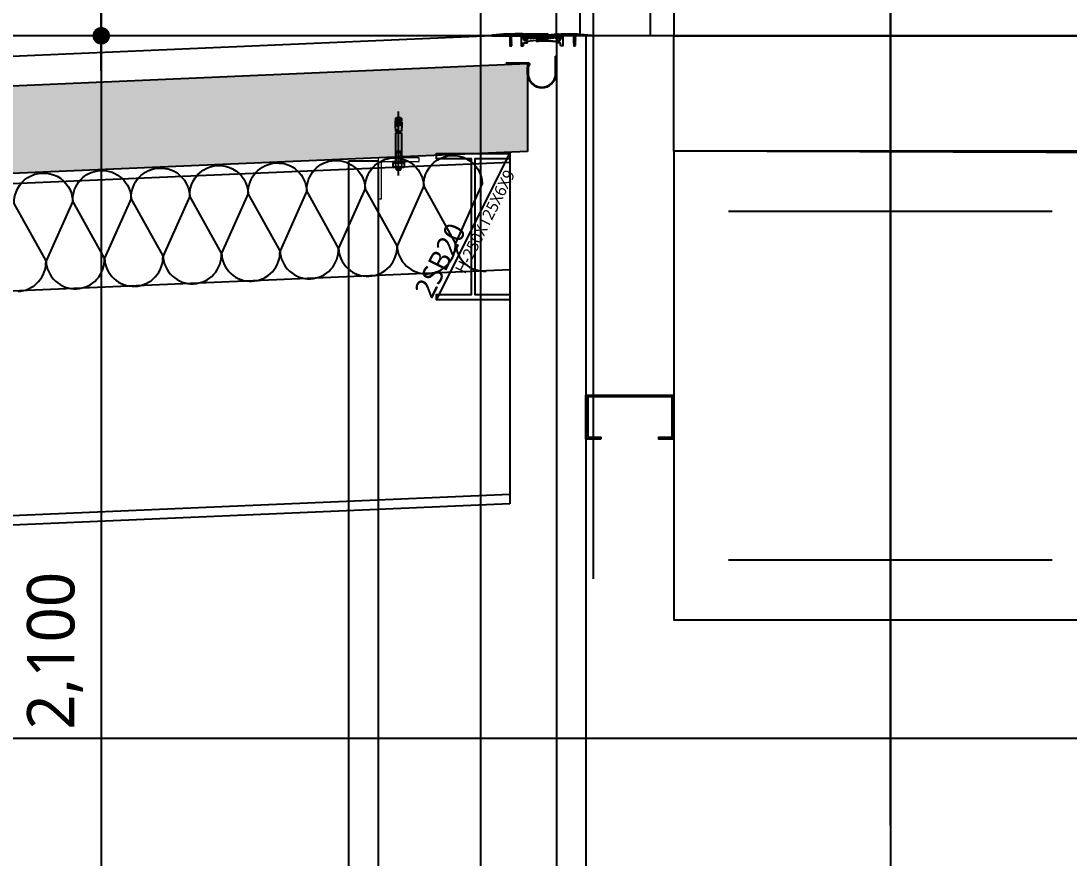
# Model space of a CAD drawing. Header units: millimetres. Extents: x 0 to 672800, y 0 to 118800.
# Drawn here: x 279965 to 281755, y 77291 to 78720 of the extents above; entities that cross this region are included whole.
import ezdxf
from ezdxf.enums import TextEntityAlignment as Align
from ezdxf.xclip import XClip

# ---------------------------------------------------------------- set-up
doc = ezdxf.new("R2010")
doc.units = ezdxf.units.MM
doc.header["$LTSCALE"] = 200
doc.header["$XCLIPFRAME"] = 0
doc.linetypes.add('CEN-GAUN', pattern=[32.2, 30, -1, 0.2, -1])
doc.linetypes.add('CENTER', pattern=[50.8, 31.75, -6.35, 6.35, -6.35])
doc.layers.get('DEFPOINTS').update_dxf_attribs({"color": 137})
for name, color, linetype in [('0-S-col', 4, 'Continuous'), ('09GIRDER', 2, 'Continuous'), ('0EJ', 7, 'Continuous'), ('A-CON', 2, 'Continuous'), ('A-DOOR-SILL', 8, 'Continuous'), ('A-FLOR-STUD', 9, 'Continuous'), ('A-KERAION', 8, 'Continuous'), ('A_FIN_EXT', 6, 'Continuous'), ('A_ME_B&N', 6, 'Continuous'), ('CEN', 1, 'CEN-GAUN'), ('DOOR', 6, 'Continuous'), ('ELE-6', 6, 'Continuous'), ('ELE-8', 8, 'Continuous'), ('HAT-253', 253, 'Continuous'), ('HAT-254', 254, 'Continuous'), ('HAT-INS', 252, 'Continuous'), ('S-253', 252, 'Continuous'), ('S-CON', 2, 'Continuous'), ('세트앙카 9.35 L75', 8, 'Continuous'), ('입면선', 9, 'Continuous'), ('중심선', 1, 'CENTER')]:
    doc.layers.add(name, color=color, linetype=linetype)
doc.layers.add('A-STL3', color=4, linetype='Continuous', lineweight=0)
doc.layers.add('check', color=61, linetype='Continuous', plot=False)
doc.styles.add('$0$스타일1', font='malgun.ttf')
doc.styles.add('스타일1', font='malgun.ttf')
doc.dimstyles.new('CJA', dxfattribs={"dimscale": 300, "dimtxt": 2.7, "dimasz": 1, "dimexe": 2, "dimexo": 3, "dimgap": 1, "dimtad": 1, "dimdec": 0, "dimzin": 1, "dimdsep": 46, "dimlunit": 6, "dimtxsty": '$0$스타일1', "dimblk": 'CJDOT', "dimcen": 0.09, "dimdle": 1, "dimclrd": 256, "dimclre": 256, "dimclrt": 3, "dimadec": 0, "dimazin": 0, "dimtfac": 1, "dimtdec": 0, "dimtix": 1, "dimtmove": 2, "dimatfit": 3, "dimldrblk": 'CJDOT', "dimfxl": 1, "dimtolj": 1, "dimtzin": 1, "dimarcsym": 0})

# ---------------------------------------------------------------- blocks, each defined once
blk = doc.blocks.new('*U327')
at = {"layer": 'HAT-INS'}
for points in [[(135.5, 0, 0.414214), (135.75, 0.25), (135.5, 0.75, -1), (136, 0.75), (135.75, 0.25, 0.414214), (136, 0)], [(136, 0, 0.414214), (136.25, 0.25), (136, 0.75, -1), (136.5, 0.75), (136.25, 0.25, 0.414214), (136.5, 0)], [(136.5, 0, 0.414214), (136.75, 0.25), (136.5, 0.75, -1), (137, 0.75), (136.75, 0.25, 0.414214), (137, 0)], [(137, 0, 0.414214), (137.25, 0.25), (137, 0.75, -1), (137.5, 0.75), (137.25, 0.25, 0.414214), (137.5, 0)], [(137.5, 0, 0.414214), (137.75, 0.25), (137.5, 0.75, -1), (138, 0.75), (137.75, 0.25, 0.414214), (138, 0)], [(138, 0, 0.414214), (138.25, 0.25), (138, 0.75, -1), (138.5, 0.75), (138.25, 0.25, 0.414214), (138.5, 0)], [(138.5, 0, 0.414214), (138.75, 0.25), (138.5, 0.75, -1), (139, 0.75), (138.75, 0.25, 0.414214), (139, 0)], [(139, 0, 0.414214), (139.25, 0.25), (139, 0.75, -1), (139.5, 0.75), (139.25, 0.25, 0.414214), (139.5, 0)]]:
    blk.add_lwpolyline(points, format="xyb", dxfattribs=at)
blk = doc.blocks.new('I-Center Section')
at = {"layer": '0-S-col', "color": 252, "ltscale": 20}
for p, q in [((-276.474, 10700.81), (276.474, 10700.81)), ((0, 10105.218), (0, 10700.81)), ((-276.474, 10105.218), (276.474, 10105.218))]:
    blk.add_line(p, q, dxfattribs=at)
at = {"layer": 'ELE-6', "color": 252}
for p, q in [((-570, 11000), (-570, 8700)), ((-520, 11000), (-520, 8700))]:
    blk.add_line(p, q, dxfattribs=at)
at = {"layer": 'S-CON', "color": 252}
blk.add_lwpolyline([(425, 10800), (-370, 10803.014), (-370, 11000), (425, 11000)], dxfattribs=at)
at = {"layer": '입면선', "color": 252, "ltscale": 20}
blk.add_lwpolyline([(425, 10803.014), (-370, 10803.014), (-370, 10003.014), (425, 10003.014)], close=True, dxfattribs=at)
at = {"layer": '입면선', "color": 252, "ltscale": 200}
blk.add_lwpolyline([(-494.502, 10311.469), (-520, 10311.469), (-520, 10386.469), (-370, 10386.469), (-370, 10311.469), (-395.498, 10311.469), (-395.498, 10314.469), (-373, 10314.469), (-373, 10383.469), (-517, 10383.469), (-517, 10314.469), (-494.502, 10314.469)], close=True, dxfattribs=at)
at = {"layer": '중심선', "color": 252, "ltscale": 50}
for p, q in [((0, 22697.902), (0, -6005.858)), ((65952.118, 11000), (-4344.024, 11000))]:
    blk.add_line(p, q, dxfattribs=at)
blk = doc.blocks.new('CJDOT')
blk.add_line((-2, 0), (2, 0))
at = {"const_width": 0.5}
blk.add_lwpolyline([(-0.25, 0, 1), (0.25, 0, 1)], format="xyb", close=True, dxfattribs=at)
blk = doc.blocks.new('*D227')
at = {"layer": 'check', "lineweight": -2, "transparency": 16777216}
for p, q in [((280144.3, 81094.9), (280042.3, 81094.9)), ((280102.3, 78724.9), (280102.3, 81064.9)), ((280211, 78694.9), (280042.3, 78694.9))]:
    blk.add_line(p, q, dxfattribs=at)
at = {"layer": 'DEFPOINTS', "color": 0, "transparency": 16777216}
for p in [(280102.3, 81094.9), (280234.3, 81094.9), (280301, 78694.9)]:
    blk.add_point(p, dxfattribs=at)
at = {"layer": 'check', "lineweight": -2, "transparency": 16777216, "xscale": 30, "yscale": 30, "zscale": 30}
for p, rotation in [((280102.3, 81094.9), 90), ((280102.3, 78694.9), 270)]:
    blk.add_blockref('CJDOT', p, dxfattribs=dict(at, rotation=rotation))
at = {"layer": 'check', "transparency": 16777216, "insert": (280023.6, 79894.9), "char_height": 81, "attachment_point": 5, "rotation": 90, "style": '$0$스타일1'}
blk.add_mtext('\\A1;2,400', dxfattribs=at)
blk = doc.blocks.new('M10 ANCHOR')
at = {"layer": 'A_ME_B&N', "color": 8}
for p, q in [((-2.1, 22.6), (107.2, 22.6)), ((7.1, 25.8), (7.6, 26.3)), ((7.1, 25.8), (7.1, 19.4)), ((7.6, 18.9), (7.1, 19.4)), ((7.6, 18.9), (7.6, 26.3)), ((7.6, 26.3), (9.7, 26.3)), ((7.6, 18.9), (9.7, 18.9)), ((11.1, 27.6), (9.7, 26.2)), ((9.7, 26.2), (9.7, 18.9)), ((11.1, 17.6), (9.7, 18.9)), ((10.2, 26.6), (12.1, 26.6)), ((10.2, 18.5), (12.1, 18.5)), ((11.1, 27.6), (11.1, 17.6)), ((12.1, 27.6), (11.1, 27.6)), ((12.1, 31.1), (12.9, 32.4)), ((12.1, 14.1), (12.1, 31.1)), ((19.4, 32.4), (12.9, 32.4)), ((19.4, 27.5), (12.9, 27.5)), ((20.1, 31.1), (19.4, 32.4)), ((20.1, 12.1), (20.1, 33.1)), ((22.1, 33.1), (20.1, 33.1)), ((22.1, 12.1), (22.1, 33.1)), ((70.9, 27.6), (22.1, 27.6)), ((22.1, 26.6), (37.1, 26.6)), ((22.1, 18.5), (37.1, 18.5)), ((37.1, 27.6), (37.1, 17.6)), ((39.1, 27.6), (39.1, 17.6)), ((70.9, 27.6), (70.9, 17.6)), ((70.9, 18.6), (70.9, 26.5)), ((73.7, 26.2), (71.3, 26.2)), ((73.7, 19), (71.3, 19)), ((85.8, 28.2), (73.7, 27.5)), ((73.7, 21.3), (73.7, 27.5)), ((75.4, 21.4), (73.7, 21.3)), ((75.4, 20.1), (73.7, 20.2)), ((73.7, 20.2), (73.7, 17.5)), ((85.3, 25.8), (82.6, 25.7)), ((86.7, 19.6), (82.9, 19.8)), ((86.9, 21.9), (83.1, 21.7)), ((83.9, 18), (83.8, 16.3)), ((84, 24.3), (83.9, 27)), ((88.1, 23.7), (88, 27)), ((90.1, 27.4), (91.2, 27.6)), ((91.2, 27.6), (91.2, 17.6)), ((95.6, 27.6), (91.2, 27.6)), ((95.6, 17.6), (95.6, 27.6)), ((97.1, 26.1), (95.6, 27.6)), ((95.6, 17.6), (97.1, 19.1)), ((97.1, 19.1), (97.1, 26.1)), ((12.1, 17.6), (11.1, 17.6)), ((12.1, 14.1), (12.9, 12.7)), ((19.4, 17.6), (12.9, 17.6)), ((19.4, 12.7), (12.9, 12.7)), ((20.1, 14.1), (19.4, 12.7)), ((22.1, 12.1), (20.1, 12.1)), ((70.9, 17.6), (22.1, 17.6)), ((39.1, 17.6), (39.1, 17.6)), ((82.7, 17.1), (73.7, 17.5)), ((82.8, 17), (82.9, 16.7)), ((84.8, 16.9), (82.9, 16.7)), ((87.8, 16.9), (84.9, 17)), ((87.9, 17.6), (87.8, 16.9)), ((87.8, 16.9), (87.9, 16.3)), ((87.9, 17.6), (87.9, 16.3)), ((88.8, 16.8), (87.9, 16.3)), ((90.9, 16.7), (88.8, 16.8)), ((90.9, 17.6), (91.2, 17.6)), ((91, 17.5), (90.9, 16.7)), ((95.6, 17.6), (91.2, 17.6))]:
    blk.add_line(p, q, dxfattribs=at)
blk.add_lwpolyline([(83, 25.7), (83.8, 24.9), (84.7, 25.3), (84.8, 26), (84.2, 26.5), (83.4, 26.4)], close=True, dxfattribs=at)
for points in [[(91, 17.5), (90.2, 18.4), (89, 18.9), (87.8, 19.3), (86.7, 19.6)], [(91.1, 25.2), (90.8, 23.8), (90, 22.9), (88.6, 22.4), (87.7, 22.1), (86.9, 21.9)], [(88.9, 27.9), (89.8, 27.6), (90.5, 27), (91, 26.1), (91.1, 25.2)]]:
    blk.add_lwpolyline(points, dxfattribs=at)
for centre, radius, start, end in [((16.5, 29.9), 4.34, 145.5615, 214.4385), ((28.3, 22.6), 16.2, 162.383, 197.617), ((15.8, 29.9), 4.34, 325.5615, 34.4385), ((3.9, 22.6), 16.2, 342.383, 17.617), ((71.3, 26.5), 0.383, 180, 270), ((71.3, 18.6), 0.383, 90, 180), ((75.3, 20.8), 0.618, 278.5979, 81.402), ((83.2, 20.7), 0.945, 96.1253, 252.1482), ((86.5, 15.7), 12.5, 78.7007, 93), ((98.4, 25.9), 10.5, 173.798, 192.202), ((86.9, 25.3), 2.05, 308.033, 57.967), ((16.5, 15.2), 4.34, 145.5615, 214.4385), ((15.8, 15.2), 4.34, 325.5615, 34.4385), ((82.7, 17), 0.126, 7.3502, 87.3502), ((83.5, 10.8), 6.36, 78.4927, 96.2076), ((84.9, 16.9), 0.126, 87.3502, 154.0901), ((84.9, 13.6), 5.03, 40.2631, 53.3507)]:
    blk.add_arc(centre, radius, start, end, dxfattribs=at)
blk = doc.blocks.new('*D338')
at = {"layer": 'check', "lineweight": -2, "transparency": 16777216}
for p, q in [((280211, 78694.9), (280042.3, 78694.9)), ((280102.3, 78664.9), (280102.3, 76624.9)), ((280055.5, 76594.9), (280042.3, 76594.9))]:
    blk.add_line(p, q, dxfattribs=at)
at = {"layer": 'DEFPOINTS', "color": 0, "transparency": 16777216}
for p in [(280301, 78694.9), (280102.3, 76594.9), (280145.5, 76594.9)]:
    blk.add_point(p, dxfattribs=at)
at = {"layer": 'check', "lineweight": -2, "transparency": 16777216, "xscale": 30, "yscale": 30, "zscale": 30}
for p, rotation in [((280102.3, 78694.9), 90), ((280102.3, 76594.9), 270)]:
    blk.add_blockref('CJDOT', p, dxfattribs=dict(at, rotation=rotation))
at = {"layer": 'check', "transparency": 16777216, "insert": (280023.4, 77644.9), "char_height": 81, "attachment_point": 5, "rotation": 90, "style": '$0$스타일1'}
blk.add_mtext('\\A1;2,100', dxfattribs=at)
blk = doc.blocks.new('SG-SB20')
at = {"layer": '09GIRDER'}
blk.add_lwpolyline([(62.5, 0), (62.5, -9), (3, -9), (3, -241), (62.5, -241), (62.5, -250), (-62.5, -250), (-62.5, -241), (-3, -241), (-3, -9), (-62.5, -9), (-62.5, 0)], close=True, dxfattribs=at)
at = {"layer": 'DEFPOINTS'}
blk.add_line((-62.5, -250), (62.5, 0), dxfattribs=at)
at = {"layer": 'DEFPOINTS', "style": '스타일1'}
for s, height, p in [('H-250X125X6X9', 20, (20.2, -116.2)), ('2SB20', 35, (-56.6, -182.2, 0))]:
    blk.add_text(s, height=height, rotation=63.4349, dxfattribs=at).set_placement(p, align=Align.MIDDLE_CENTER)
blk = doc.blocks.new('DOR-2400')
at = {"layer": 'A-DOOR-SILL'}
for p, q in [((0, 0), (0, 2370)), ((-40, 0), (-40, 2355))]:
    blk.add_line(p, q, dxfattribs=at)
at = {"layer": 'DOOR'}
blk.add_lwpolyline([(-160, 2355), (-160, 2370), (-200, 2370), (-200, 0), (-160, 0)], close=True, dxfattribs=at)
blk = doc.blocks.new('접시 4.8X35')
at = {"layer": '세트앙카 9.35 L75'}
for p, q in [((-5, 2.6), (-0.6, 2.6)), ((-2.1, 0.5), (-4.9, 2.4)), ((-4.6, 3.1), (4.6, 3.1)), ((-1.9, 0.3), (1.9, 0.3)), ((-0.6, 3.1), (-0.6, 0.6)), ((-0.6, 0.6), (0.6, 0.6)), ((-0.3, 0.3), (0, 0)), ((0, 5), (0, -33.2)), ((0, 0), (0.3, 0.3)), ((0.6, 3.1), (0.6, 0.6)), ((0.6, 2.6), (5, 2.6)), ((2.1, 0.5), (4.9, 2.4)), ((-2.1, -25), (-0.5, -24.3)), ((-2.1, -25), (-2.1, -29.8)), ((0, -31.9), (-2.1, -29.8)), ((-1.7, -0.1), (-1.7, -24.9)), ((2.1, -25), (0, -31.9)), ((0, -31.9), (2.1, -29.8)), ((1.8, -0.1), (1.8, -24.9)), ((2.1, -25), (1.8, -24.9)), ((2.1, -25), (2.1, -29.8)), ((0, -33.2), (0, -32.9))]:
    blk.add_line(p, q, dxfattribs=at)
for points in [[(-1.7, -1), (-2.5, -1.1), (-2.5, -1.3), (2.5, -2.3), (2.5, -2.4), (1.8, -2.5)], [(-1.7, -2.6), (-2.5, -2.7), (-2.5, -2.9), (2.5, -3.9), (2.5, -4), (1.8, -4.1)], [(-1.7, -4.2), (-2.5, -4.3), (-2.5, -4.5), (2.5, -5.5), (2.5, -5.6), (1.8, -5.7)], [(-1.7, -5.8), (-2.5, -5.9), (-2.5, -6.1), (2.5, -7.1), (2.5, -7.2), (1.8, -7.3)], [(-1.7, -7.4), (-2.5, -7.5), (-2.5, -7.7), (2.5, -8.7), (2.5, -8.8), (1.8, -8.9)], [(-1.7, -9), (-2.5, -9.1), (-2.5, -9.3), (2.5, -10.3), (2.5, -10.4), (1.8, -10.5)], [(-1.7, -10.6), (-2.5, -10.7), (-2.5, -10.9), (2.5, -11.9), (2.5, -12), (1.8, -12.1)], [(-1.7, -12.2), (-2.5, -12.3), (-2.5, -12.5), (2.5, -13.5), (2.5, -13.6), (1.8, -13.7)], [(-1.7, -13.8), (-2.5, -13.9), (-2.5, -14.1), (2.5, -15.1), (2.5, -15.2), (1.8, -15.3)], [(-1.7, -15.4), (-2.5, -15.5), (-2.5, -15.7), (2.5, -16.7), (2.5, -16.8), (1.8, -16.9)], [(-1.7, -17), (-2.5, -17.1), (-2.5, -17.3), (2.5, -18.3), (2.5, -18.4), (1.8, -18.5)], [(-1.7, -18.6), (-2.5, -18.7), (-2.5, -18.9), (2.5, -19.9), (2.5, -20), (1.8, -20.1)], [(-1.7, -20.2), (-2.5, -20.3), (-2.5, -20.5), (2.5, -21.5), (2.5, -21.6), (1.8, -21.7)], [(-1.7, -21.8), (-2.5, -21.9), (-2.5, -22.1), (2.5, -23.1), (2.5, -23.2), (1.8, -23.3)]]:
    blk.add_lwpolyline(points, dxfattribs=at)
for centre, radius, start, end in [((-4.6, 2.7), 0.35, 90, 235.0977), ((-2.5, -0.1), 0.75, 0, 55.0977), ((2.5, -0.1), 0.75, 124.9023, 180), ((4.6, 2.7), 0.35, 304.9023, 90), ((-0.4, -24.7), 0.375, 0, 114.1895)]:
    blk.add_arc(centre, radius, start, end, dxfattribs=at)
blk = doc.blocks.new('A$Cfd326345')
at = {"layer": '0EJ'}
for p, q in [((108.8, 59.4), (108.8, 90.8)), ((109.7, 90.8), (108.8, 90.8)), ((109.7, 90.8), (109.7, 59.4)), ((24.7, 79.5), (62, 79.5)), ((62, 78.6), (24.7, 78.6)), ((61.1, 59.4), (61.1, 72.6)), ((62, 72.6), (62, 59.4))]:
    blk.add_line(p, q, dxfattribs=at)
at = {"layer": '0EJ', "color": 4}
for points in [[(0, 125.4), (50, 125.4), (50, 108.4), (53, 108.4, 0.414214), (54, 109.4), (54, 112.5, -0.414214), (55, 113.5), (60, 113.5, 0.414214), (61, 114.5), (61, 116.4), (59, 116.4, -0.365977), (53.1, 121.4), (56.3, 121.4, 0.598508), (61.3, 120.7, 0.928797), (60.6, 121.4, -2.433298), (60.6, 123.5, 0.928797), (61.3, 124.1, 0.598508), (56.3, 123.4), (53.1, 123.4, -0.213477), (55.8, 127.5, 0.752158), (55.5, 128.4), (52.9, 128.4, -0.492471), (52.3, 128.5, 0.522239), (51.8, 128.5, -0.522239), (51.1, 128.5, 0.522239), (50.6, 128.5, -0.522239), (50, 128.5, 0.522239), (49.5, 128.5, -0.522239), (48.8, 128.5, 0.522239), (48.3, 128.5, -0.522239), (47.7, 128.5, 0.522239), (47.2, 128.5, -0.522239), (46.5, 128.5, 0.523971), (46, 128.5, -0.523993), (45.4, 128.5, 0.522239), (44.9, 128.5, -0.522239), (44.2, 128.5, 0.522239), (43.7, 128.5, -0.522239), (43.1, 128.5, 0.522239), (42.6, 128.5, -0.522239), (41.9, 128.5, 0.522239), (41.4, 128.5, -0.522239), (40.8, 128.5, 0.522239), (40.3, 128.5, -0.522239), (39.6, 128.5, 0.523971), (39.1, 128.5, -0.523993), (38.5, 128.4, 0.522239), (38, 128.4, -0.522239), (37.3, 128.4, 0.522239), (36.8, 128.4, -0.522239), (36.2, 128.4, 0.522239), (35.7, 128.4, -0.522239), (35, 128.4, 0.522239), (34.5, 128.4, -0.522239), (33.9, 128.4, 0.522239), (33.4, 128.4, -0.522239), (32.7, 128.4, 0.523971), (32.2, 128.4, -0.523993), (31.6, 128.4, 0.522239), (31.1, 128.4, -0.522239), (30.4, 128.4, 0.522239), (29.9, 128.4, -0.522239), (29.3, 128.4, 0.522239), (28.8, 128.4, -0.522239), (28.1, 128.4, 0.522239), (27.6, 128.4, -0.522239), (27, 128.4, 0.522239), (26.5, 128.4, -0.522239), (25.8, 128.4, 0.526335), (25.3, 128.4), (25, 128.4), (20.2, 128.4, 0.020048), (19.8, 128.4), (0.9, 126.5, 0.390919), (0, 125.5)], [(171.3, 125.4), (121.3, 125.4), (121.3, 108.4), (118.3, 108.4, -0.414214), (117.3, 109.4), (117.3, 112.5, 0.414214), (116.3, 113.5), (111.3, 113.5, -0.414214), (110.3, 114.5), (110.3, 116.4), (112.3, 116.4, 0.365977), (118.3, 121.4), (115.1, 121.4, -0.598508), (110, 120.7, -0.928797), (110.8, 121.4, 2.433298), (110.8, 123.5, -0.928797), (110, 124.1, -0.598508), (115.1, 123.4), (118.3, 123.4, 0.213477), (115.5, 127.5, -0.752158), (115.8, 128.4), (118.4, 128.4, 0.492471), (119.1, 128.5, -0.522239), (119.6, 128.5, 0.522239), (120.2, 128.5, -0.522239), (120.7, 128.5, 0.522239), (121.4, 128.5, -0.522239), (121.9, 128.5, 0.522239), (122.5, 128.5, -0.522239), (123, 128.5, 0.522239), (123.7, 128.5, -0.522239), (124.2, 128.5, 0.522239), (124.8, 128.5, -0.523971), (125.3, 128.5, 0.523993), (126, 128.5, -0.522239), (126.5, 128.5, 0.522239), (127.1, 128.5, -0.522239), (127.6, 128.5, 0.522239), (128.3, 128.5, -0.522239), (128.8, 128.5, 0.522239), (129.4, 128.5, -0.522239), (129.9, 128.5, 0.522239), (130.6, 128.5, -0.522239), (131.1, 128.5, 0.522239), (131.7, 128.5, -0.523971), (132.2, 128.5, 0.523993), (132.9, 128.4, -0.522239), (133.4, 128.4, 0.522239), (134, 128.4, -0.522239), (134.5, 128.4, 0.522239), (135.2, 128.4, -0.522239), (135.7, 128.4, 0.522239), (136.3, 128.4, -0.522239), (136.8, 128.4, 0.522239), (137.5, 128.4, -0.522239), (138, 128.4, 0.522239), (138.6, 128.4, -0.523971), (139.1, 128.4, 0.523993), (139.8, 128.4, -0.522239), (140.3, 128.4, 0.522239), (140.9, 128.4, -0.522239), (141.4, 128.4, 0.522239), (142.1, 128.4, -0.522239), (142.6, 128.4, 0.522239), (143.2, 128.4, -0.522239), (143.7, 128.4, 0.522239), (144.4, 128.4, -0.522239), (144.9, 128.4, 0.522239), (145.5, 128.4, -0.526335), (146, 128.4), (146.3, 128.4), (151.1, 128.4, -0.020048), (151.5, 128.4), (170.4, 126.5, -0.390919), (171.3, 125.5)]]:
    blk.add_lwpolyline(points, format="xyb", close=True, dxfattribs=at)
at = {"layer": '0EJ', "color": 7, "lineweight": -3, "ltscale": 0.5}
for points in [[(96.3, 123, 0.414403), (95.8, 123.4), (66.3, 120.2, -0.414403), (65.7, 120.6), (65.5, 122.7, -0.414024), (65.9, 123.2), (95.9, 126.5), (95.8, 128, 0.382548), (95.3, 128.4), (92.1, 128.4, 0.245393), (92, 128.3, -0.522233), (91.2, 128.3, 0.522233), (90.8, 128.3, -0.522233), (90, 128.3, 0.522233), (89.7, 128.3, -0.522233), (88.9, 128.3, 0.522233), (88.5, 128.3, -0.522233), (87.7, 128.3, 0.522233), (87.4, 128.3, -0.522233), (86.6, 128.3, 0.522233), (86.2, 128.3, -0.522233), (85.4, 128.3, 0.522233), (85.1, 128.3, -0.522233), (84.3, 128.3, 0.522233), (83.9, 128.3, -0.522233), (83.1, 128.3, 0.522233), (82.8, 128.3, -0.522233), (82, 128.3, 0.522233), (81.6, 128.3, -0.522233), (80.8, 128.3, 0.522233), (80.5, 128.3, -0.522233), (79.7, 128.3, 0.522233), (79.3, 128.3, -0.522233), (78.5, 128.3, 0.522233), (78.2, 128.3, -0.522233), (77.4, 128.3, 0.522233), (77, 128.3, -0.522233), (76.2, 128.3, 0.522233), (75.9, 128.3, -0.522233), (75.1, 128.3, 0.522233), (74.7, 128.3, -0.522233), (73.9, 128.3, 0.522233), (73.6, 128.3, -0.522233), (72.8, 128.3, 0.522233), (72.5, 128.3, -0.522233), (71.6, 128.3, 0.522233), (71.3, 128.3, -0.522233), (70.5, 128.3, 0.522233), (70.2, 128.3, -0.522233), (69.3, 128.3, 0.522233), (69, 128.3, -0.522233), (68.2, 128.3, 0.245393), (68, 128.4), (59.5, 128.4, 0.287811), (54.1, 125, 0.501257), (54.5, 124.3), (56.2, 124, 0.267102), (57.1, 124.4, -2.787911), (57.1, 120.5, 0.267102), (56.2, 120.8), (54.5, 120.5, 0.501257), (54.1, 119.8, 0.317644), (60.2, 116.5), (96.1, 120.4, 0.414024), (96.6, 121)], [(75.5, 121.8, 0.414403), (76, 121.3), (105.5, 124.6, -0.414403), (106.1, 124.1), (106.3, 122.1, -0.414024), (105.8, 121.5), (75.9, 118.2), (76, 116.8, 0.382548), (76.5, 116.3), (79.6, 116.3, 0.245393), (79.8, 116.4, -0.522233), (80.6, 116.4, 0.522233), (81, 116.4, -0.522233), (81.8, 116.4, 0.522233), (82.1, 116.4, -0.522233), (82.9, 116.4, 0.522233), (83.3, 116.4, -0.522233), (84.1, 116.4, 0.522233), (84.4, 116.4, -0.522233), (85.2, 116.4, 0.522233), (85.6, 116.4, -0.522233), (86.4, 116.4, 0.522233), (86.7, 116.4, -0.522233), (87.5, 116.4, 0.522233), (87.9, 116.4, -0.522233), (88.7, 116.4, 0.522233), (89, 116.4, -0.522233), (89.8, 116.4, 0.522233), (90.2, 116.4, -0.522233), (91, 116.4, 0.522233), (91.3, 116.4, -0.522233), (92.1, 116.4, 0.522233), (92.5, 116.4, -0.522233), (93.3, 116.4, 0.522233), (93.6, 116.4, -0.522233), (94.4, 116.4, 0.522233), (94.7, 116.4, -0.522233), (95.6, 116.4, 0.522233), (95.9, 116.4, -0.522233), (96.7, 116.4, 0.522233), (97, 116.4, -0.522233), (97.9, 116.4, 0.522233), (98.2, 116.4, -0.522233), (99, 116.4, 0.522233), (99.3, 116.4, -0.522233), (100.2, 116.4, 0.522233), (100.5, 116.4, -0.522233), (101.3, 116.4, 0.522233), (101.6, 116.4, -0.522233), (102.5, 116.4, 0.522233), (102.8, 116.4, -0.522233), (103.6, 116.4, 0.245393), (103.8, 116.3), (112.3, 116.3, 0.287811), (117.7, 119.7, 0.501257), (117.3, 120.4), (115.6, 120.7, 0.267102), (114.7, 120.3, -2.787911), (114.7, 124.3, 0.267102), (115.6, 123.9), (117.3, 124.2, 0.501257), (117.7, 124.9, 0.317644), (111.6, 128.3), (75.7, 124.3, 0.414024), (75.2, 123.8)]]:
    blk.add_lwpolyline(points, format="xyb", close=True, dxfattribs=at)
at = {"layer": '0EJ'}
blk.add_lwpolyline([(24.7, 79.5), (24.7, 78.6)], dxfattribs=at)
for centre, radius, start, end in [((63.8, 72.6), 2.74, 113.5782, 180), ((62, 76.8), 2.74, 293.5782, 90), ((62, 76.8), 1.82, 293.5782, 90), ((63.8, 72.6), 1.82, 113.5782, 180), ((85.4, 61), 24.3, 183.6482, 356.3518), ((85.4, 61), 23.4, 183.795, 356.205)]:
    blk.add_arc(centre, radius, start, end, dxfattribs=at)
at = {"layer": '0EJ', "yscale": 0.6, "zscale": 0.6}
for p, xscale in [((32.2, 126.6), 0.6), ((141.2, 126.6), -0.6)]:
    blk.add_blockref('접시 4.8X35', p, dxfattribs=dict(at, xscale=xscale))

msp = doc.modelspace()

# ---------------------------------------------------------------- hatches: boundary and pattern name
at = {"layer": 'HAT-254'}
h = msp.add_hatch(color=256, dxfattribs=at)
h.dxf.hatch_style = 1
h.paths.add_polyline_path([(280830, 78497.3), (252935, 77300.5), (252935, 77450.7), (280830, 78647.5)])

# ---------------------------------------------------------------- linework, layer by layer
at = {"layer": 'A-CON'}
msp.add_lwpolyline([(280830, 78497.3), (252935, 77300.5), (252935, 77450.7), (280830, 78647.5)], close=True, dxfattribs=at)
at = {"layer": 'A-FLOR-STUD'}
msp.add_lwpolyline([(280525, 78481.4), (280575, 78481.4), (280575, 76674.9), (280525, 76674.9)], close=True, dxfattribs=at)
at = {"layer": 'A-STL3'}
msp.add_lwpolyline([(280575, 78486.4), (280575, 78416.4), (280581, 78416.4), (280581, 78477.4, -0.414214), (280584, 78480.4), (280645, 78480.4), (280645, 78486.4)], format="xyb", close=True, dxfattribs=at)
at = {"layer": 'A_FIN_EXT'}
for points in [[(280775, 78694.9), (280770, 78694.9), (252800, 77494.9)], [(280775, 78694.9), (280827.1, 78694.9)]]:
    msp.add_lwpolyline(points, dxfattribs=at)
at = {"layer": 'CEN'}
for p, q in [((281450, 64467), (281450, 88994.9)), ((280942.5, 83697.6), (280942.5, 77767.6)), ((289650, 77494.9), (204450, 77494.9))]:
    msp.add_line(p, q, dxfattribs=at)
at = {"layer": 'DEFPOINTS'}
msp.add_line((280750, 83594.9), (280750, 71284.7), dxfattribs=at)
at = {"layer": 'ELE-8'}
for p, q in [((254575, 77353.9), (280800, 78479)), ((252884.2, 77098.2), (280800, 78295.9)), ((254575, 76787.4), (280800, 77912.5))]:
    msp.add_line(p, q, dxfattribs=at)
msp.add_lwpolyline([(280800, 78496), (280800, 77896), (254562.5, 76770.3)], dxfattribs=at)

# ---------------------------------------------------------------- block references
at = {"layer": '0EJ'}
msp.add_blockref('A$Cfd326345', (280769.3, 78569.5), dxfattribs=at)
at = {"layer": 'A-KERAION', "extrusion": (0, 0, -1), "zscale": -1, "rotation": 90}
msp.add_blockref('M10 ANCHOR', (-280587.4, 78458.3), dxfattribs=at)
at = {"layer": 'CEN'}
ref = msp.add_blockref('I-Center Section', (281450, 67694.9), dxfattribs=at)
XClip(ref).set_block_clipping_path([(-86600.0000000007, -7299.9999999996), (21365.1452018311, 21300.0000000003)])
at = {"layer": 'HAT-253', "xscale": -1}
msp.add_blockref('DOR-2400', (280880, 78694.9), dxfattribs=at)
at = {"layer": 'HAT-INS', "xscale": 199.9999999999999, "yscale": 199.9999999999999, "zscale": 199.9999999999999, "rotation": 2.454216712100465}
msp.add_blockref('*U327', (252885, 77098.2), dxfattribs=at)
at = {"layer": 'S-253'}
msp.add_blockref('SG-SB20', (280737.5, 78493.9), dxfattribs=at)

# ---------------------------------------------------------------- dimensions: what is measured, and where the dimension line sits
at = {"layer": 'check'}
for base, p2, angle, picture, middle in [((280102.3, 81094.9), (280234.3, 81094.9), 90, '*D227', (280023.6, 79894.9)), ((280102.3, 76594.9), (280145.5, 76594.9), 270, '*D338', (280023.4, 77644.9))]:
    dim = msp.add_linear_dim(base=base, p1=(280301, 78694.9), p2=p2, angle=angle, dimstyle='CJA', override={"dimscale": 30, "dimclrt": 256}, dxfattribs=at)
    dim.commit()
    dim.dimension.update_dxf_attribs({"geometry": picture, "text_midpoint": middle})

doc.saveas('drawing.dxf')
